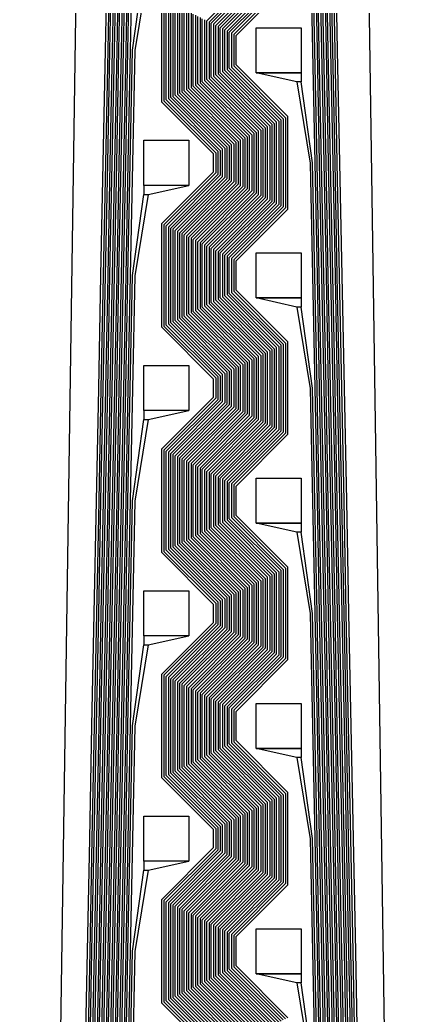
# Model space of a CAD drawing. Header units: inches. Extents: x 106592 to 209533, y 57057 to 74911.
# Drawn here: x 139467.6 to 139557.6, y 69533.2 to 69754.1 of the extents above; entities that cross this region are included whole.
import ezdxf

# ---------------------------------------------------------------- set-up
doc = ezdxf.new("R2010")
doc.units = ezdxf.units.IN
doc.header["$MEASUREMENT"] = 0
for name, color, linetype in [('metal', 221, 'Continuous'), ('nitride window', 40, 'Continuous'), ('profile', 140, 'Continuous')]:
    doc.layers.add(name, color=color, linetype=linetype)

msp = doc.modelspace()

# ---------------------------------------------------------------- linework, layer by layer
at = {"layer": 'metal'}
for points in [[(139537.63, 69522.35), (139537.14, 69547.28), (139536.63, 69572.35), (139536.14, 69597.28), (139535.63, 69622.35), (139535.14, 69647.28), (139534.63, 69672.35), (139534.14, 69697.28), (139533.63, 69722.35), (139533.14, 69747.27), (139532.63, 69772.34)], [(139533.13, 69772.34), (139533.64, 69747.27), (139534.13, 69722.34), (139534.64, 69697.27), (139535.13, 69672.34), (139535.64, 69647.27), (139536.13, 69622.34), (139536.64, 69597.27), (139537.13, 69572.34), (139537.64, 69547.27), (139538.13, 69522.34)], [(139538.63, 69522.35), (139538.14, 69547.28), (139537.63, 69572.35), (139537.14, 69597.28), (139536.63, 69622.35), (139536.14, 69647.28), (139535.63, 69672.35), (139535.14, 69697.28), (139534.63, 69722.35), (139534.14, 69747.28), (139533.63, 69772.35)], [(139534.13, 69772.34), (139534.64, 69747.27), (139535.13, 69722.34), (139535.64, 69697.27), (139536.13, 69672.34), (139536.64, 69647.27), (139537.13, 69622.34), (139537.64, 69597.27), (139538.13, 69572.34), (139538.64, 69547.27), (139539.13, 69522.34)], [(139539.63, 69522.35), (139539.14, 69547.28), (139538.63, 69572.35), (139538.14, 69597.28), (139537.63, 69622.35), (139537.14, 69647.28), (139536.63, 69672.35), (139536.14, 69697.28), (139535.63, 69722.35), (139535.14, 69747.28), (139534.63, 69772.35)], [(139535.13, 69772.34), (139535.64, 69747.27), (139536.13, 69722.34), (139536.64, 69697.27), (139537.13, 69672.34), (139537.64, 69647.27), (139538.13, 69622.34), (139538.64, 69597.27), (139539.13, 69572.34), (139539.64, 69547.27), (139540.13, 69522.34)], [(139540.63, 69522.35), (139540.14, 69547.28), (139539.63, 69572.35), (139539.14, 69597.28), (139538.63, 69622.35), (139538.14, 69647.28), (139537.63, 69672.35), (139537.14, 69697.28), (139536.63, 69722.35), (139536.14, 69747.28), (139535.63, 69772.35)], [(139536.13, 69772.34), (139536.64, 69747.27), (139537.13, 69722.34), (139537.64, 69697.27), (139538.13, 69672.34), (139538.64, 69647.27), (139539.13, 69622.34), (139539.64, 69597.27), (139540.13, 69572.34), (139540.64, 69547.27), (139541.13, 69522.34)], [(139541.63, 69522.35), (139541.14, 69547.28), (139540.63, 69572.35), (139540.14, 69597.28), (139539.63, 69622.35), (139539.14, 69647.28), (139538.63, 69672.35), (139538.14, 69697.28), (139537.63, 69722.35), (139537.14, 69747.28), (139536.63, 69772.35)], [(139542.13, 69522.34), (139541.64, 69547.27), (139541.13, 69572.34), (139540.64, 69597.27), (139540.13, 69622.34), (139539.64, 69647.27), (139539.13, 69672.34), (139538.64, 69697.27), (139538.13, 69722.34), (139537.64, 69747.27), (139537.13, 69772.34)], [(139537.63, 69772.35), (139538.14, 69747.28), (139538.63, 69722.35), (139539.14, 69697.28), (139539.63, 69672.35), (139540.14, 69647.28), (139540.63, 69622.35), (139541.14, 69597.28), (139541.63, 69572.35), (139542.14, 69547.28), (139542.63, 69522.35)], [(139482.14, 69522.28), (139482.64, 69547.35), (139483.14, 69572.28), (139483.64, 69597.35), (139484.14, 69622.28), (139484.64, 69647.35), (139485.14, 69672.28), (139485.64, 69697.35), (139486.14, 69722.28), (139486.64, 69747.35), (139487.14, 69772.28)], [(139487.64, 69772.27), (139487.14, 69747.34), (139486.64, 69722.27), (139486.14, 69697.34), (139485.64, 69672.27), (139485.14, 69647.34), (139484.64, 69622.27), (139484.14, 69597.34), (139483.64, 69572.27), (139483.14, 69547.34), (139482.64, 69522.27)], [(139483.14, 69522.28), (139483.64, 69547.35), (139484.14, 69572.28), (139484.64, 69597.35), (139485.14, 69622.28), (139485.64, 69647.35), (139486.14, 69672.28), (139486.64, 69697.35), (139487.14, 69722.28), (139487.64, 69747.35), (139488.14, 69772.28)], [(139488.64, 69772.27), (139488.14, 69747.34), (139487.64, 69722.27), (139487.14, 69697.34), (139486.64, 69672.27), (139486.14, 69647.34), (139485.64, 69622.27), (139485.14, 69597.34), (139484.64, 69572.27), (139484.14, 69547.34), (139483.64, 69522.27)], [(139484.14, 69522.28), (139484.64, 69547.35), (139485.14, 69572.28), (139485.64, 69597.35), (139486.14, 69622.28), (139486.64, 69647.35), (139487.14, 69672.28), (139487.64, 69697.35), (139488.14, 69722.28), (139488.64, 69747.35), (139489.14, 69772.28)], [(139489.64, 69772.27), (139489.14, 69747.34), (139488.64, 69722.27), (139488.14, 69697.34), (139487.64, 69672.27), (139487.14, 69647.34), (139486.64, 69622.27), (139486.14, 69597.34), (139485.64, 69572.27), (139485.14, 69547.34), (139484.64, 69522.27)], [(139485.14, 69522.28), (139485.64, 69547.35), (139486.14, 69572.28), (139486.64, 69597.35), (139487.14, 69622.28), (139487.64, 69647.35), (139488.14, 69672.28), (139488.64, 69697.35), (139489.14, 69722.28), (139489.64, 69747.35), (139490.14, 69772.28)], [(139490.64, 69772.27), (139490.14, 69747.34), (139489.64, 69722.27), (139489.14, 69697.34), (139488.64, 69672.27), (139488.14, 69647.34), (139487.64, 69622.27), (139487.14, 69597.34), (139486.64, 69572.27), (139486.14, 69547.34), (139485.64, 69522.27)], [(139486.14, 69522.28), (139486.64, 69547.35), (139487.14, 69572.28), (139487.64, 69597.35), (139488.14, 69622.28), (139488.64, 69647.35), (139489.14, 69672.28), (139489.64, 69697.35), (139490.14, 69722.28), (139490.64, 69747.35), (139491.14, 69772.28)], [(139491.64, 69772.27), (139491.14, 69747.34), (139490.64, 69722.27), (139490.14, 69697.34), (139489.64, 69672.27), (139489.14, 69647.34), (139488.64, 69622.27), (139488.14, 69597.34), (139487.64, 69572.27), (139487.14, 69547.34), (139486.64, 69522.27)], [(139487.14, 69522.28), (139487.64, 69547.35), (139488.14, 69572.28), (139488.64, 69597.35), (139489.14, 69622.28), (139489.64, 69647.35), (139490.14, 69672.28), (139490.64, 69697.35), (139491.14, 69722.28), (139491.64, 69747.35), (139492.14, 69772.27)], [(139492.64, 69772.27), (139492.14, 69747.34), (139491.64, 69722.27), (139491.14, 69697.34), (139490.64, 69672.27), (139490.14, 69647.34), (139489.64, 69622.27), (139489.14, 69597.34), (139488.64, 69572.27), (139488.14, 69547.34), (139487.64, 69522.27)], [(139532.14, 69772.27), (139532.64, 69747.27), (139533.13, 69722.34), (139533.64, 69697.27), (139534.13, 69672.34), (139534.64, 69647.27), (139535.13, 69622.34), (139535.64, 69597.27), (139536.13, 69572.34), (139536.64, 69547.27), (139537.13, 69522.34)], [(139488.14, 69522.28), (139488.64, 69547.35), (139489.14, 69572.28), (139489.64, 69597.35), (139490.14, 69622.28), (139490.64, 69647.35), (139491.14, 69672.28), (139491.64, 69697.35), (139492.14, 69722.27), (139492.64, 69747.34), (139495.14, 69765.34)], [(139496.14, 69765.34), (139493.14, 69747.27), (139492.64, 69722.27), (139492.14, 69697.34), (139491.64, 69672.27), (139491.14, 69647.34), (139490.64, 69622.27), (139490.14, 69597.34), (139489.64, 69572.27), (139489.14, 69547.34), (139488.64, 69522.27)], [(139520.64, 69529.34), (139509.14, 69540.84), (139509.14, 69553.84), (139520.64, 69565.34), (139520.64, 69579.34), (139509.14, 69590.84), (139509.14, 69603.84), (139520.64, 69615.34), (139520.64, 69629.34), (139509.14, 69640.84), (139509.14, 69653.84), (139520.64, 69665.34), (139520.64, 69679.34), (139509.14, 69690.84), (139509.14, 69703.84), (139520.64, 69715.34), (139520.64, 69729.34), (139509.14, 69740.84), (139509.14, 69753.84), (139520.64, 69765.34)], [(139521.14, 69765.09), (139509.64, 69753.59), (139509.64, 69741.09), (139521.14, 69729.59), (139521.14, 69715.09), (139509.64, 69703.59), (139509.64, 69691.09), (139521.14, 69679.59), (139521.14, 69665.09), (139509.64, 69653.59), (139509.64, 69641.09), (139521.14, 69629.59), (139521.14, 69615.09), (139509.64, 69603.59), (139509.64, 69591.09), (139521.14, 69579.59), (139521.14, 69565.09), (139509.64, 69553.59), (139509.64, 69541.09), (139521.14, 69529.59)], [(139521.64, 69529.84), (139510.14, 69541.34), (139510.14, 69553.34), (139521.64, 69564.84), (139521.64, 69579.84), (139510.14, 69591.34), (139510.14, 69603.34), (139521.64, 69614.84), (139521.64, 69629.84), (139510.14, 69641.34), (139510.14, 69653.34), (139521.64, 69664.84), (139521.64, 69679.84), (139510.14, 69691.34), (139510.14, 69703.34), (139521.64, 69714.84), (139521.64, 69729.84), (139510.14, 69741.34), (139510.14, 69753.34), (139521.64, 69764.84)], [(139522.14, 69764.59), (139510.64, 69753.09), (139510.64, 69741.59), (139522.14, 69730.09), (139522.14, 69714.59), (139510.64, 69703.09), (139510.64, 69691.59), (139522.14, 69680.09), (139522.14, 69664.59), (139510.64, 69653.09), (139510.64, 69641.59), (139522.14, 69630.09), (139522.14, 69614.59), (139510.64, 69603.09), (139510.64, 69591.59), (139522.14, 69580.09), (139522.14, 69564.59), (139510.64, 69553.09), (139510.64, 69541.59), (139522.14, 69530.09)], [(139522.64, 69530.34), (139511.14, 69541.84), (139511.14, 69552.84), (139522.64, 69564.34), (139522.64, 69580.34), (139511.14, 69591.84), (139511.14, 69602.84), (139522.64, 69614.34), (139522.64, 69630.34), (139511.14, 69641.84), (139511.14, 69652.84), (139522.64, 69664.34), (139522.64, 69680.34), (139511.14, 69691.84), (139511.14, 69702.84), (139522.64, 69714.34), (139522.64, 69730.34), (139511.14, 69741.84), (139511.14, 69752.84), (139522.64, 69764.34)], [(139523.14, 69764.09), (139511.64, 69752.59), (139511.64, 69742.09), (139523.14, 69730.59), (139523.14, 69714.09), (139511.64, 69702.59), (139511.64, 69692.09), (139523.14, 69680.59), (139523.14, 69664.09), (139511.64, 69652.59), (139511.64, 69642.09), (139523.14, 69630.59), (139523.14, 69614.09), (139511.64, 69602.59), (139511.64, 69592.09), (139523.14, 69580.59), (139523.14, 69564.09), (139511.64, 69552.59), (139511.64, 69542.09), (139523.14, 69530.59)], [(139523.64, 69530.84), (139512.14, 69542.34), (139512.14, 69552.34), (139523.64, 69563.84), (139523.64, 69580.84), (139512.14, 69592.34), (139512.14, 69602.34), (139523.64, 69613.84), (139523.64, 69630.84), (139512.14, 69642.34), (139512.14, 69652.34), (139523.64, 69663.84), (139523.64, 69680.84), (139512.14, 69692.34), (139512.14, 69702.34), (139523.64, 69713.84), (139523.64, 69730.84), (139512.14, 69742.34), (139512.14, 69752.34), (139523.64, 69763.84)], [(139524.14, 69763.59), (139512.64, 69752.09), (139512.64, 69742.59), (139524.14, 69731.09), (139524.14, 69713.59), (139512.64, 69702.09), (139512.64, 69692.59), (139524.14, 69681.09), (139524.14, 69663.59), (139512.64, 69652.09), (139512.64, 69642.59), (139524.14, 69631.09), (139524.14, 69613.59), (139512.64, 69602.09), (139512.64, 69592.59), (139524.14, 69581.09), (139524.14, 69563.59), (139512.64, 69552.09), (139512.64, 69542.59), (139524.14, 69531.09)], [(139524.64, 69531.34), (139513.14, 69542.84), (139513.14, 69551.84), (139524.64, 69563.34), (139524.64, 69581.34), (139513.14, 69592.84), (139513.14, 69601.84), (139524.64, 69613.34), (139524.64, 69631.34), (139513.14, 69642.84), (139513.14, 69651.84), (139524.64, 69663.34), (139524.64, 69681.34), (139513.14, 69692.84), (139513.14, 69701.84), (139524.64, 69713.34), (139524.64, 69731.34), (139513.14, 69742.84), (139513.14, 69751.84), (139524.64, 69763.34)], [(139525.14, 69763.09), (139513.64, 69751.59), (139513.64, 69743.09), (139525.14, 69731.59), (139525.14, 69713.09), (139513.64, 69701.59), (139513.64, 69693.09), (139525.14, 69681.59), (139525.14, 69663.09), (139513.64, 69651.59), (139513.64, 69643.09), (139525.14, 69631.59), (139525.14, 69613.09), (139513.64, 69601.59), (139513.64, 69593.09), (139525.14, 69581.59), (139525.14, 69563.09), (139513.64, 69551.59), (139513.64, 69543.09), (139525.14, 69531.59)], [(139525.64, 69531.84), (139514.14, 69543.34), (139514.14, 69551.34), (139525.64, 69562.84), (139525.64, 69581.84), (139514.14, 69593.34), (139514.14, 69601.34), (139525.64, 69612.84), (139525.64, 69631.84), (139514.14, 69643.34), (139514.14, 69651.34), (139525.64, 69662.84), (139525.64, 69681.84), (139514.14, 69693.34), (139514.14, 69701.34), (139525.64, 69712.84), (139525.64, 69731.84), (139514.14, 69743.34), (139514.14, 69751.34), (139525.64, 69762.84)], [(139526.14, 69762.59), (139514.64, 69751.09), (139514.64, 69743.59), (139526.14, 69732.09), (139526.14, 69712.59), (139514.64, 69701.09), (139514.64, 69693.59), (139526.14, 69682.09), (139526.14, 69662.59), (139514.64, 69651.09), (139514.64, 69643.59), (139526.14, 69632.09), (139526.14, 69612.59), (139514.64, 69601.09), (139514.64, 69593.59), (139526.14, 69582.09), (139526.14, 69562.59), (139514.64, 69551.09), (139514.64, 69543.59), (139526.14, 69532.09)], [(139526.64, 69762.34), (139515.14, 69750.84), (139515.14, 69743.84), (139526.64, 69732.34), (139526.64, 69712.34), (139515.14, 69700.84), (139515.14, 69693.84), (139526.64, 69682.34), (139526.64, 69662.34), (139515.14, 69650.84), (139515.14, 69643.84), (139526.64, 69632.34), (139526.64, 69612.34), (139515.14, 69600.84), (139515.14, 69593.84), (139526.64, 69582.34), (139526.64, 69562.34), (139515.14, 69550.84), (139515.14, 69543.84), (139526.64, 69532.34)], [(139527.14, 69532.59), (139515.64, 69544.09), (139515.64, 69550.59), (139527.14, 69562.09), (139527.14, 69582.59), (139515.64, 69594.09), (139515.64, 69600.59), (139527.14, 69612.09), (139527.14, 69632.59), (139515.64, 69644.09), (139515.64, 69650.59), (139527.14, 69662.09), (139527.14, 69682.59), (139515.64, 69694.09), (139515.64, 69700.59), (139527.14, 69712.09), (139527.14, 69732.59), (139515.64, 69744.09), (139515.64, 69750.59), (139527.14, 69762.09)], [(139510.64, 69524.34), (139499.14, 69535.84), (139499.14, 69558.84), (139510.64, 69570.34), (139510.64, 69574.34), (139499.14, 69585.84), (139499.14, 69608.84), (139510.64, 69620.34), (139510.64, 69624.34), (139499.14, 69635.84), (139499.14, 69658.84), (139510.64, 69670.34), (139510.64, 69674.34), (139499.14, 69685.84), (139499.14, 69708.84), (139510.64, 69720.34), (139510.64, 69724.34), (139499.14, 69735.84), (139499.14, 69758.84)], [(139499.64, 69758.59), (139499.64, 69736.09), (139511.14, 69724.59), (139511.14, 69720.09), (139499.64, 69708.59), (139499.64, 69686.09), (139511.14, 69674.59), (139511.14, 69670.09), (139499.64, 69658.59), (139499.64, 69636.09), (139511.14, 69624.59), (139511.14, 69620.09), (139499.64, 69608.59), (139499.64, 69586.09), (139511.14, 69574.59), (139511.14, 69570.09), (139499.64, 69558.59), (139499.64, 69536.09), (139511.14, 69524.59)], [(139511.64, 69524.84), (139500.14, 69536.34), (139500.14, 69558.34), (139511.64, 69569.84), (139511.64, 69574.84), (139500.14, 69586.34), (139500.14, 69608.34), (139511.64, 69619.84), (139511.64, 69624.84), (139500.14, 69636.34), (139500.14, 69658.34), (139511.64, 69669.84), (139511.64, 69674.84), (139500.14, 69686.34), (139500.14, 69708.34), (139511.64, 69719.84), (139511.64, 69724.84), (139500.14, 69736.34), (139500.14, 69758.34)], [(139500.64, 69758.09), (139500.64, 69736.59), (139512.14, 69725.09), (139512.14, 69719.59), (139500.64, 69708.09), (139500.64, 69686.59), (139512.14, 69675.09), (139512.14, 69669.59), (139500.64, 69658.09), (139500.64, 69636.59), (139512.14, 69625.09), (139512.14, 69619.59), (139500.64, 69608.09), (139500.64, 69586.59), (139512.14, 69575.09), (139512.14, 69569.59), (139500.64, 69558.09), (139500.64, 69536.59), (139512.14, 69525.09)], [(139512.64, 69525.34), (139501.14, 69536.84), (139501.14, 69557.84), (139512.64, 69569.34), (139512.64, 69575.34), (139501.14, 69586.84), (139501.14, 69607.84), (139512.64, 69619.34), (139512.64, 69625.34), (139501.14, 69636.84), (139501.14, 69657.84), (139512.64, 69669.34), (139512.64, 69675.34), (139501.14, 69686.84), (139501.14, 69707.84), (139512.64, 69719.34), (139512.64, 69725.34), (139501.14, 69736.84), (139501.14, 69757.84)], [(139501.64, 69757.59), (139501.64, 69737.09), (139513.14, 69725.59), (139513.14, 69719.09), (139501.64, 69707.59), (139501.64, 69687.09), (139513.14, 69675.59), (139513.14, 69669.09), (139501.64, 69657.59), (139501.64, 69637.09), (139513.14, 69625.59), (139513.14, 69619.09), (139501.64, 69607.59), (139501.64, 69587.09), (139513.14, 69575.59), (139513.14, 69569.09), (139501.64, 69557.59), (139501.64, 69537.09), (139513.14, 69525.59)], [(139513.64, 69525.84), (139502.14, 69537.34), (139502.14, 69557.34), (139513.64, 69568.84), (139513.64, 69575.84), (139502.14, 69587.34), (139502.14, 69607.34), (139513.64, 69618.84), (139513.64, 69625.84), (139502.14, 69637.34), (139502.14, 69657.34), (139513.64, 69668.84), (139513.64, 69675.84), (139502.14, 69687.34), (139502.14, 69707.34), (139513.64, 69718.84), (139513.64, 69725.84), (139502.14, 69737.34), (139502.14, 69757.34)], [(139502.64, 69757.09), (139502.64, 69737.59), (139514.14, 69726.09), (139514.14, 69718.59), (139502.64, 69707.09), (139502.64, 69687.59), (139514.14, 69676.09), (139514.14, 69668.59), (139502.64, 69657.09), (139502.64, 69637.59), (139514.14, 69626.09), (139514.14, 69618.59), (139502.64, 69607.09), (139502.64, 69587.59), (139514.14, 69576.09), (139514.14, 69568.59), (139502.64, 69557.09), (139502.64, 69537.59), (139514.14, 69526.09)], [(139514.64, 69526.34), (139503.14, 69537.84), (139503.14, 69556.84), (139514.64, 69568.34), (139514.64, 69576.34), (139503.14, 69587.84), (139503.14, 69606.84), (139514.64, 69618.34), (139514.64, 69626.34), (139503.14, 69637.84), (139503.14, 69656.84), (139514.64, 69668.34), (139514.64, 69676.34), (139503.14, 69687.84), (139503.14, 69706.84), (139514.64, 69718.34), (139514.64, 69726.34), (139503.14, 69737.84), (139503.14, 69756.84)], [(139503.64, 69756.59), (139503.64, 69738.09), (139515.14, 69726.59), (139515.14, 69718.09), (139503.64, 69706.59), (139503.64, 69688.09), (139515.14, 69676.59), (139515.14, 69668.09), (139503.64, 69656.59), (139503.64, 69638.09), (139515.14, 69626.59), (139515.14, 69618.09), (139503.64, 69606.59), (139503.64, 69588.09), (139515.14, 69576.59), (139515.14, 69568.09), (139503.64, 69556.59), (139503.64, 69538.09), (139515.14, 69526.59)], [(139515.64, 69526.84), (139504.14, 69538.34), (139504.14, 69556.34), (139515.64, 69567.84), (139515.64, 69576.84), (139504.14, 69588.34), (139504.14, 69606.34), (139515.64, 69617.84), (139515.64, 69626.84), (139504.14, 69638.34), (139504.14, 69656.34), (139515.64, 69667.84), (139515.64, 69676.84), (139504.14, 69688.34), (139504.14, 69706.34), (139515.64, 69717.84), (139515.64, 69726.84), (139504.14, 69738.34), (139504.14, 69756.34)], [(139504.64, 69756.09), (139504.64, 69738.59), (139516.14, 69727.09), (139516.14, 69717.59), (139504.64, 69706.09), (139504.64, 69688.59), (139516.14, 69677.09), (139516.14, 69667.59), (139504.64, 69656.09), (139504.64, 69638.59), (139516.14, 69627.09), (139516.14, 69617.59), (139504.64, 69606.09), (139504.64, 69588.59), (139516.14, 69577.09), (139516.14, 69567.59), (139504.64, 69556.09), (139504.64, 69538.59), (139516.14, 69527.09)], [(139516.64, 69527.34), (139505.14, 69538.84), (139505.14, 69555.84), (139516.64, 69567.34), (139516.64, 69577.34), (139505.14, 69588.84), (139505.14, 69605.84), (139516.64, 69617.34), (139516.64, 69627.34), (139505.14, 69638.84), (139505.14, 69655.84), (139516.64, 69667.34), (139516.64, 69677.34), (139505.14, 69688.84), (139505.14, 69705.84), (139516.64, 69717.34), (139516.64, 69727.34), (139505.14, 69738.84), (139505.14, 69755.84)], [(139505.64, 69755.59), (139505.64, 69739.09), (139517.14, 69727.59), (139517.14, 69717.09), (139505.64, 69705.59), (139505.64, 69689.09), (139517.14, 69677.59), (139517.14, 69667.09), (139505.64, 69655.59), (139505.64, 69639.09), (139517.14, 69627.59), (139517.14, 69617.09), (139505.64, 69605.59), (139505.64, 69589.09), (139517.14, 69577.59), (139517.14, 69567.09), (139505.64, 69555.59), (139505.64, 69539.09), (139517.14, 69527.59)], [(139517.64, 69527.84), (139506.14, 69539.34), (139506.14, 69555.34), (139517.64, 69566.84), (139517.64, 69577.84), (139506.14, 69589.34), (139506.14, 69605.34), (139517.64, 69616.84), (139517.64, 69627.84), (139506.14, 69639.34), (139506.14, 69655.34), (139517.64, 69666.84), (139517.64, 69677.84), (139506.14, 69689.34), (139506.14, 69705.34), (139517.64, 69716.84), (139517.64, 69727.84), (139506.14, 69739.34), (139506.14, 69755.34)], [(139506.64, 69755.09), (139506.64, 69739.59), (139518.14, 69728.09), (139518.14, 69716.59), (139506.64, 69705.09), (139506.64, 69689.59), (139518.14, 69678.09), (139518.14, 69666.59), (139506.64, 69655.09), (139506.64, 69639.59), (139518.14, 69628.09), (139518.14, 69616.59), (139506.64, 69605.09), (139506.64, 69589.59), (139518.14, 69578.09), (139518.14, 69566.59), (139506.64, 69555.09), (139506.64, 69539.59), (139518.14, 69528.09)], [(139518.64, 69528.34), (139507.14, 69539.84), (139507.14, 69554.84), (139518.64, 69566.34), (139518.64, 69578.34), (139507.14, 69589.84), (139507.14, 69604.84), (139518.64, 69616.34), (139518.64, 69628.34), (139507.14, 69639.84), (139507.14, 69654.84), (139518.64, 69666.34), (139518.64, 69678.34), (139507.14, 69689.84), (139507.14, 69704.84), (139518.64, 69716.34), (139518.64, 69728.34), (139507.14, 69739.84), (139507.14, 69754.84)], [(139507.64, 69754.59), (139507.64, 69740.09), (139519.14, 69728.59), (139519.14, 69716.09), (139507.64, 69704.59), (139507.64, 69690.09), (139519.14, 69678.59), (139519.14, 69666.09), (139507.64, 69654.59), (139507.64, 69640.09), (139519.14, 69628.59), (139519.14, 69616.09), (139507.64, 69604.59), (139507.64, 69590.09), (139519.14, 69578.59), (139519.14, 69566.09), (139507.64, 69554.59), (139507.64, 69540.09), (139519.14, 69528.59)], [(139519.64, 69528.84), (139508.14, 69540.34), (139508.14, 69554.34), (139519.64, 69565.84), (139519.64, 69578.84), (139508.14, 69590.34), (139508.14, 69604.34), (139519.64, 69615.84), (139519.64, 69628.84), (139508.14, 69640.34), (139508.14, 69654.34), (139519.64, 69665.84), (139519.64, 69678.84), (139508.14, 69690.34), (139508.14, 69704.34), (139519.64, 69715.84), (139519.64, 69728.84), (139508.14, 69740.34), (139508.14, 69754.34)], [(139508.64, 69754.09), (139508.64, 69740.59), (139520.14, 69729.09), (139520.14, 69715.59), (139508.64, 69704.09), (139508.64, 69690.59), (139520.14, 69679.09), (139520.14, 69665.59), (139508.64, 69654.09), (139508.64, 69640.59), (139520.14, 69629.09), (139520.14, 69615.59), (139508.64, 69604.09), (139508.64, 69590.59), (139520.14, 69579.09), (139520.14, 69565.59), (139508.64, 69554.09), (139508.64, 69540.59), (139520.14, 69529.09)], [(139536.63, 69522.35), (139536.14, 69547.28), (139535.63, 69572.35), (139535.14, 69597.28), (139534.63, 69622.35), (139534.14, 69647.28), (139533.63, 69672.35), (139533.14, 69697.27), (139532.63, 69722.34), (139530.14, 69740.34), (139529.14, 69740.34), (139532.14, 69722.27), (139532.64, 69697.27), (139533.13, 69672.34), (139533.64, 69647.27), (139534.13, 69622.34), (139534.64, 69597.27), (139535.13, 69572.34), (139535.64, 69547.27), (139536.13, 69522.34)], [(139489.14, 69522.28), (139489.64, 69547.35), (139490.14, 69572.28), (139490.64, 69597.35), (139491.14, 69622.28), (139491.64, 69647.35), (139492.14, 69672.27), (139492.64, 69697.34), (139495.14, 69715.34), (139496.14, 69715.34), (139493.14, 69697.27), (139492.64, 69672.27), (139492.14, 69647.34), (139491.64, 69622.27), (139491.14, 69597.34), (139490.64, 69572.27), (139490.14, 69547.34), (139489.64, 69522.27)], [(139535.63, 69522.35), (139535.14, 69547.28), (139534.63, 69572.35), (139534.14, 69597.28), (139533.63, 69622.35), (139533.14, 69647.27), (139532.63, 69672.34), (139530.14, 69690.34), (139529.14, 69690.34), (139532.14, 69672.27), (139532.64, 69647.27), (139533.13, 69622.34), (139533.64, 69597.27), (139534.13, 69572.34), (139534.64, 69547.27), (139535.13, 69522.34)], [(139490.14, 69522.28), (139490.64, 69547.35), (139491.14, 69572.28), (139491.64, 69597.35), (139492.14, 69622.27), (139492.64, 69647.34), (139495.14, 69665.34), (139496.14, 69665.34), (139493.14, 69647.27), (139492.64, 69622.27), (139492.14, 69597.34), (139491.64, 69572.27), (139491.14, 69547.34), (139490.64, 69522.27)], [(139534.63, 69522.35), (139534.14, 69547.28), (139533.63, 69572.35), (139533.14, 69597.27), (139532.63, 69622.34), (139530.14, 69640.34), (139529.14, 69640.34), (139532.14, 69622.27), (139532.64, 69597.27), (139533.13, 69572.34), (139533.64, 69547.27), (139534.13, 69522.34)], [(139491.14, 69522.28), (139491.64, 69547.35), (139492.14, 69572.27), (139492.64, 69597.34), (139495.14, 69615.34), (139496.14, 69615.34), (139493.14, 69597.27), (139492.64, 69572.27), (139492.14, 69547.34), (139491.64, 69522.27)], [(139533.63, 69522.35), (139533.14, 69547.27), (139532.63, 69572.34), (139530.14, 69590.34), (139529.14, 69590.34), (139532.14, 69572.27), (139532.64, 69547.27), (139533.13, 69522.34)], [(139492.14, 69522.27), (139492.64, 69547.34), (139495.14, 69565.34), (139496.14, 69565.34), (139493.14, 69547.27), (139492.64, 69522.27)], [(139532.63, 69522.34), (139530.14, 69540.34), (139529.14, 69540.34), (139532.14, 69522.27)]]:
    msp.add_lwpolyline(points, dxfattribs=at)
for points in [[(139520.14, 69752.34), (139530.14, 69752.34), (139530.14, 69742.34), (139520.14, 69742.34)], [(139530.14, 69740.34), (139529.14, 69740.34), (139520.14, 69742.34), (139530.14, 69742.34)], [(139495.14, 69727.34), (139505.14, 69727.34), (139505.14, 69717.34), (139495.14, 69717.34)], [(139495.14, 69715.34), (139496.14, 69715.34), (139505.14, 69717.34), (139495.14, 69717.34)], [(139520.14, 69702.34), (139530.14, 69702.34), (139530.14, 69692.34), (139520.14, 69692.34)], [(139530.14, 69690.34), (139529.14, 69690.34), (139520.14, 69692.34), (139530.14, 69692.34)], [(139495.14, 69677.34), (139505.14, 69677.34), (139505.14, 69667.34), (139495.14, 69667.34)], [(139495.14, 69665.34), (139496.14, 69665.34), (139505.14, 69667.34), (139495.14, 69667.34)], [(139520.14, 69652.34), (139530.14, 69652.34), (139530.14, 69642.34), (139520.14, 69642.34)], [(139530.14, 69640.34), (139529.14, 69640.34), (139520.14, 69642.34), (139530.14, 69642.34)], [(139495.14, 69627.34), (139505.14, 69627.34), (139505.14, 69617.34), (139495.14, 69617.34)], [(139495.14, 69615.34), (139496.14, 69615.34), (139505.14, 69617.34), (139495.14, 69617.34)], [(139520.14, 69602.34), (139530.14, 69602.34), (139530.14, 69592.34), (139520.14, 69592.34)], [(139530.14, 69590.34), (139529.14, 69590.34), (139520.14, 69592.34), (139530.14, 69592.34)], [(139495.14, 69577.34), (139505.14, 69577.34), (139505.14, 69567.34), (139495.14, 69567.34)], [(139495.14, 69565.34), (139496.14, 69565.34), (139505.14, 69567.34), (139495.14, 69567.34)], [(139520.14, 69552.34), (139530.14, 69552.34), (139530.14, 69542.34), (139520.14, 69542.34)], [(139530.14, 69540.34), (139529.14, 69540.34), (139520.14, 69542.34), (139530.14, 69542.34)]]:
    msp.add_lwpolyline(points, close=True, dxfattribs=at)
at = {"layer": 'nitride window'}
for points in [[(139520.14, 69752.34), (139530.14, 69752.34), (139530.14, 69742.34), (139520.14, 69742.34)], [(139495.14, 69727.34), (139505.14, 69727.34), (139505.14, 69717.34), (139495.14, 69717.34)], [(139520.14, 69702.34), (139530.14, 69702.34), (139530.14, 69692.34), (139520.14, 69692.34)], [(139495.14, 69677.34), (139505.14, 69677.34), (139505.14, 69667.34), (139495.14, 69667.34)], [(139520.14, 69652.34), (139530.14, 69652.34), (139530.14, 69642.34), (139520.14, 69642.34)], [(139495.14, 69627.34), (139505.14, 69627.34), (139505.14, 69617.34), (139495.14, 69617.34)], [(139520.14, 69602.34), (139530.14, 69602.34), (139530.14, 69592.34), (139520.14, 69592.34)], [(139495.14, 69577.34), (139505.14, 69577.34), (139505.14, 69567.34), (139495.14, 69567.34)], [(139520.14, 69552.34), (139530.14, 69552.34), (139530.14, 69542.34), (139520.14, 69542.34)]]:
    msp.add_lwpolyline(points, close=True, dxfattribs=at)
at = {"layer": 'profile'}
msp.add_lwpolyline([(139557.64, 68297.27), (139467.64, 68297.27), (139467.64, 68914.28), (139491.14, 70505.34), (139512.63, 70567.41), (139534.14, 70505.34), (139557.63, 68914.35)], close=True, dxfattribs=at)

doc.saveas('drawing.dxf')
